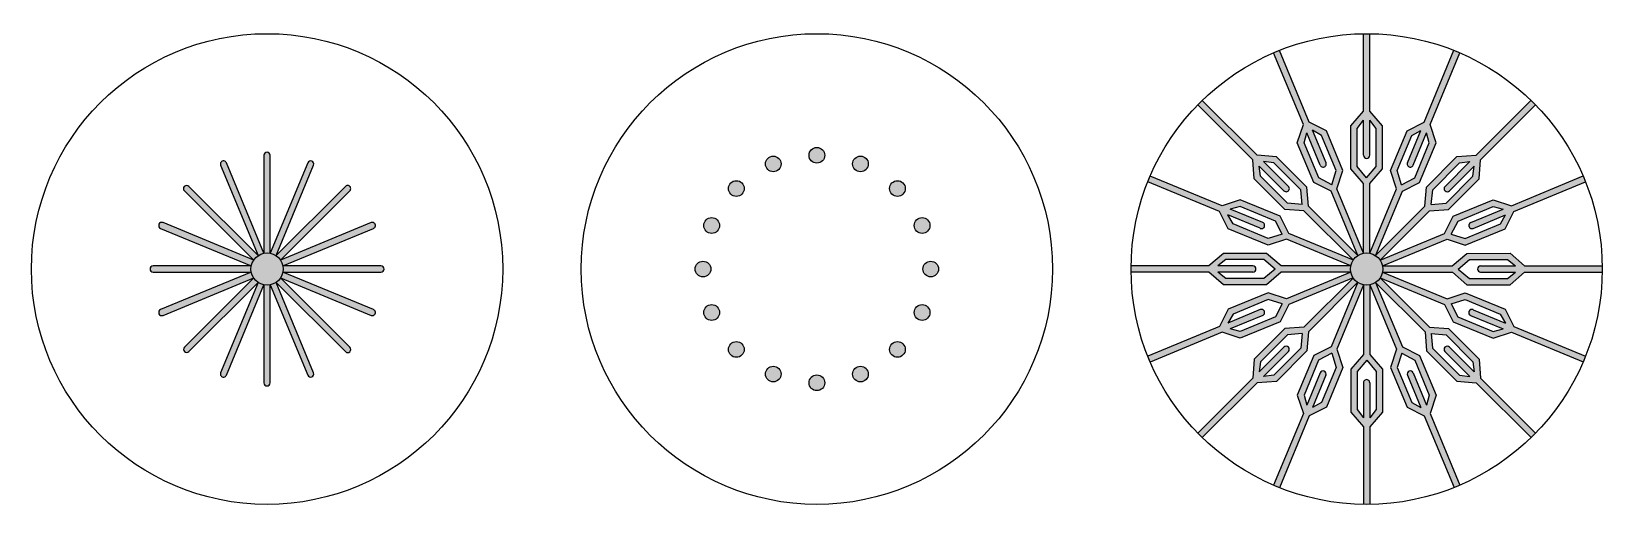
# Model space of a CAD drawing. Header units: inches. Extents: x 19 to 219, y 12 to 73.
import ezdxf

# ---------------------------------------------------------------- set-up
doc = ezdxf.new("R2010")
doc.units = ezdxf.units.IN
doc.header["$MEASUREMENT"] = 0

# ---------------------------------------------------------------- blocks, each defined once
blk = doc.blocks.new('*U3')
blk.add_circle((0, 0), 1)
blk = doc.blocks.new('*U4')
at = {"color": 0, "linetype": 'ByBlock', "lineweight": -2, "transparency": 16777216}
for p, rotation in [((113.03, 55.75), 112.4999999999999), ((118.58, 56.85), 89.99999999999997), ((124.13, 55.75), 67.49999999999993), ((108.33, 52.61), 134.9999999999999), ((128.84, 52.61), 44.99999999999995), ((105.19, 47.9), 157.4999999999999), ((131.98, 47.9), 22.49999999999998), ((104.08, 42.35), 180), ((105.19, 36.81), 202.4999999999999), ((131.98, 36.81), 337.4999999999997), ((108.33, 32.1), 224.9999999999999), ((128.84, 32.1), 314.9999999999998), ((113.03, 28.96), 247.4999999999999), ((124.13, 28.96), 292.4999999999998), ((118.58, 27.85), 269.9999999999998)]:
    blk.add_blockref('*U3', p, dxfattribs=dict(at, rotation=rotation))
blk.add_blockref('*U3', (133.08, 42.35), dxfattribs=at)
blk = doc.blocks.new('*U11')
at = {"true_color": 0x939598}
h = blk.add_hatch(color=252, dxfattribs=at)
h.dxf.hatch_style = 1
h.paths.add_polyline_path([(2.84, -0.99), (3.94, 1.2), (13.08, 4.98, 0.006667), (12.77, 5.72), (3.63, 1.94), (1.31, 2.71), (-3.77, 0.6), (-4.87, -1.58), (-13.08, -4.99, -0.098491), (-12.78, -5.73), (-4.56, -2.32), (-2.24, -3.09)])
h.paths.add_polyline_path([(-4.04, -1.67), (-3.16, -0.01), (1.31, 1.84), (2.58, 1.5), (-1.54, -0.21, 1), (-1.24, -0.95), (2.89, 0.76), (2.23, -0.38), (-2.24, -2.23)], flags=16)
for points in [[(3.63, 1.94), (12.78, 5.73)], [(3.94, 1.2), (13.08, 4.99)], [(-4.87, -1.58), (-3.77, 0.6), (1.31, 2.71), (3.63, 1.94)], [(-4.56, -2.32), (-2.24, -3.09), (2.84, -0.99), (3.94, 1.2)], [(-4.04, -1.67), (-3.16, -0.01), (1.31, 1.84), (2.58, 1.5)], [(-4.04, -1.67), (-2.24, -2.23), (2.23, -0.38), (2.89, 0.76)], [(-1.54, -0.21), (2.58, 1.5)], [(-1.24, -0.95), (2.89, 0.76)], [(-13.08, -4.99), (-4.87, -1.58)], [(-12.78, -5.73), (-4.56, -2.32)]]:
    blk.add_lwpolyline(points)
blk.add_arc((-1.39, -0.58), 0.4, 112.5, 292.5)
blk = doc.blocks.new('*U12')
at = {"color": 0, "linetype": 'ByBlock', "lineweight": -2, "transparency": 16777216}
for p, rotation in [((188.58, 58.36), 67.49999999999993), ((182.46, 57.14), 89.99999999999993), ((194.71, 57.14), 44.99999999999996), ((177.27, 53.67), 112.4999999999999), ((199.9, 53.67), 22.49999999999995), ((173.8, 48.48), 134.9999999999999), ((172.58, 42.35), 157.4999999999999), ((204.59, 42.35), 337.4999999999997), ((203.37, 36.23), 314.9999999999998), ((199.9, 31.04), 292.4999999999998), ((173.8, 36.23), 180), ((177.27, 31.04), 202.4999999999998), ((182.46, 27.57), 224.9999999999999), ((188.58, 26.35), 247.4999999999998), ((194.71, 27.57), 269.9999999999998)]:
    blk.add_blockref('*U11', p, dxfattribs=dict(at, rotation=rotation))
blk.add_blockref('*U11', (203.37, 48.48), dxfattribs=at)

msp = doc.modelspace()

# ---------------------------------------------------------------- hatches: boundary and pattern name
at = {"true_color": 0x939598}
h = msp.add_hatch(color=252, dxfattribs=at)
h.dxf.hatch_style = 1
h.paths.add_polyline_path([(62.13, 47.53, 1), (61.83, 48.27), (50.29, 43.49, -0.098491), (50.59, 42.75)])
h.paths.add_polyline_path([(59.12, 52.32, 1), (58.55, 52.89), (49.72, 44.06, -0.098491), (50.29, 43.49)])
h.paths.add_polyline_path([(54.5, 55.6, 1), (53.76, 55.9), (48.98, 44.37, -0.098491), (49.72, 44.06)])
h.paths.add_polyline_path([(48.98, 56.85, 1), (48.18, 56.85), (48.18, 44.37, -0.098491), (48.98, 44.37)])
h.paths.add_polyline_path([(43.4, 55.9, 1), (42.67, 55.6), (47.44, 44.06, -0.098491), (48.18, 44.37)])
h.paths.add_polyline_path([(38.61, 52.89, 1), (38.05, 52.32), (46.88, 43.49, -0.098491), (47.44, 44.06)])
h.paths.add_polyline_path([(46.88, 43.49), (35.34, 48.27, 1), (35.03, 47.53), (46.57, 42.75, -0.098491)])
h.paths.add_polyline_path([(46.53, 42.35, -0.049127), (46.57, 42.75), (34.08, 42.75, 1), (34.08, 41.95), (46.57, 41.95, -0.049127)])
h.paths.add_polyline_path([(46.57, 41.95), (35.03, 37.18, 1), (35.34, 36.44), (46.88, 41.22, -0.098491)])
h.paths.add_polyline_path([(47.44, 40.65, -0.098491), (46.88, 41.22), (38.05, 32.38, 1), (38.61, 31.82)])
h.paths.add_polyline_path([(48.18, 40.34, -0.098491), (47.44, 40.65), (42.67, 29.11, 1), (43.4, 28.81)])
h.paths.add_polyline_path([(48.98, 40.34, -0.098491), (48.18, 40.34), (48.18, 27.85, 1), (48.98, 27.85)])
h.paths.add_polyline_path([(49.72, 40.65, -0.098491), (48.98, 40.34), (53.76, 28.81, 1), (54.5, 29.11)])
h.paths.add_polyline_path([(50.29, 41.22, -0.098491), (49.72, 40.65), (58.55, 31.82, 1), (59.12, 32.38)])
h.paths.add_polyline_path([(50.59, 41.95, -0.098491), (50.29, 41.22), (61.83, 36.44, 1), (62.13, 37.18)])
h.paths.add_polyline_path([(63.08, 42.75), (50.59, 42.75, -0.049127), (50.63, 42.35, -0.049127), (50.59, 41.95), (63.08, 41.95, 1)])
h = msp.add_hatch(color=256)
h.dxf.hatch_style = 1
h.paths.add_polyline_path([(50.63, 42.35, 1), (46.53, 42.35, 1)])
h.paths.add_polyline_path([(103.08, 42.35, 1), (105.08, 42.35, 1)])
h.paths.add_polyline_path([(104.19, 47.9, 1), (106.19, 47.9, 1)])
h.paths.add_polyline_path([(109.33, 52.61, 1), (107.33, 52.61, 1)])
h.paths.add_polyline_path([(112.03, 55.75, 1), (114.03, 55.75, 1)])
h.paths.add_polyline_path([(117.58, 56.85, 1), (119.58, 56.85, 1)])
h.paths.add_polyline_path([(123.13, 55.75, 1), (125.13, 55.75, 1)])
h.paths.add_polyline_path([(129.84, 52.61, 1), (127.84, 52.61, 1)])
h.paths.add_polyline_path([(132.98, 47.9, 1), (130.98, 47.9, 1)])
h.paths.add_polyline_path([(132.08, 42.35, 1), (134.08, 42.35, 1)])
h.paths.add_polyline_path([(130.98, 36.81, 1), (132.98, 36.81, 1)])
h.paths.add_polyline_path([(127.84, 32.1, 1), (129.84, 32.1, 1)])
h.paths.add_polyline_path([(123.13, 28.96, 1), (125.13, 28.96, 1)])
h.paths.add_polyline_path([(117.58, 27.85, 1), (119.58, 27.85, 1)])
h.paths.add_polyline_path([(112.03, 28.96, 1), (114.03, 28.96, 1)])
h.paths.add_polyline_path([(107.33, 32.1, 1), (109.33, 32.1, 1)])
h.paths.add_polyline_path([(104.19, 36.81, 1), (106.19, 36.81, 1)])
h = msp.add_hatch(color=256)
h.dxf.hatch_style = 1
h.paths.add_polyline_path([(186.53, 42.35, 1), (190.63, 42.35, 1)])

# ---------------------------------------------------------------- linework, layer by layer
msp.add_lwpolyline([(42.67, 55.6), (47.44, 44.06), (38.61, 52.89, 1), (38.05, 52.32), (46.88, 43.49), (35.34, 48.27, 1), (35.03, 47.53), (46.57, 42.75), (34.08, 42.75, 1), (34.08, 41.95), (46.57, 41.95), (35.03, 37.18, 1), (35.34, 36.44), (46.88, 41.22), (38.05, 32.38, 1), (38.61, 31.82), (47.44, 40.65), (42.67, 29.11, 1), (43.4, 28.81), (48.18, 40.34), (48.18, 27.85, 1), (48.98, 27.85), (48.98, 40.34), (53.76, 28.81, 1), (54.5, 29.11), (49.72, 40.65), (58.55, 31.82, 1), (59.12, 32.38), (50.29, 41.22), (61.83, 36.44, 1), (62.13, 37.18), (50.59, 41.95), (63.08, 41.95, 1), (63.08, 42.75), (50.59, 42.75), (62.13, 47.53, 1), (61.83, 48.27), (50.29, 43.49), (59.12, 52.32, 1), (58.55, 52.89), (49.72, 44.06), (54.5, 55.6, 1), (53.76, 55.9), (48.98, 44.37), (48.98, 56.85, 1), (48.18, 56.85), (48.18, 44.37), (43.4, 55.9, 1)], format="xyb", close=True)
msp.add_lwpolyline([(188.58, 50.85)], close=True)
for centre, radius in [((48.58, 42.35), 30), ((118.58, 42.35), 30), ((188.58, 42.35), 30), ((48.58, 42.35), 2.05), ((188.58, 42.35), 2.05)]:
    msp.add_circle(centre, radius)

# ---------------------------------------------------------------- block references
for name in ['*U12', '*U4']:
    msp.add_blockref(name, (0, 0))

doc.saveas('drawing.dxf')
